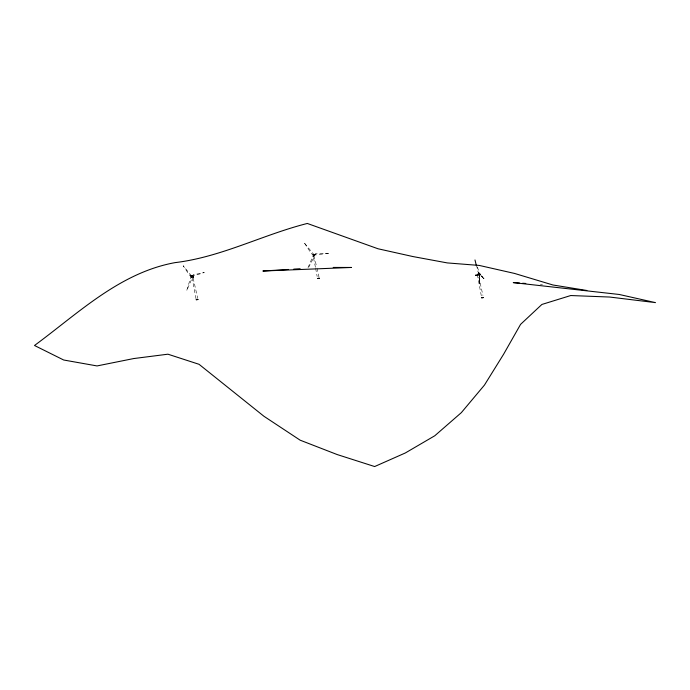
<?xml version="1.0" encoding="UTF-8"?>
<svg xmlns="http://www.w3.org/2000/svg" width="690" height="690" viewBox="0 0 690 690"><rect width="100%" height="100%" fill="white"/><g stroke="black" fill="none" stroke-linecap="round" stroke-linejoin="round"><path stroke-width="0.52" stroke-dasharray="3.45 2.59" d="M479.654 274.551C478.774 275.232 480.016 273.145 479.697 275.733L479.533 284.013L479.248 275.776C478.955 273.404 480.93 274.663 479.421 274.37M480.326 273.999C478.274 272.11 479.3 276.302 479.783 274.12M484.026 278.717L479.619 274.085M479.429 276.198L479.541 283.952M314.364 255.007C312.277 257.042 314.019 252.048 314.468 255.628L313.148 256.577L313.407 254.377M313.476 254.42L314.123 255.11L328.406 253.334M314.131 255.093L314.079 254.584L314.364 255.067M314.537 255.059L314.468 254.515L314.545 255.041M480.326 274.008C479.628 276.112 479.533 272.61 479.326 274.87M191.147 276.819L192.096 276.673L191.742 275.724M191.906 276.431C191.19 275.655 192.355 277.035 193.511 275.922L204.119 272.585M481.292 295.794L477.48 275.163L477.929 274.939L478.403 274.991L482.948 295.475M478.386 275.025L477.48 275.163M191.699 275.733L191.139 276.009L186.714 290.619L191.751 279.002L191.363 277.535C192.381 276.75 190.475 276.371 191.63 276.724M196.02 298.753L191.993 277.113L192.45 276.88L192.915 276.94L197.711 298.442M192.898 276.983L191.993 277.113M313.174 255.843L313.165 254.584L314.312 254.757M308.016 267.686L312.57 256.965C312.656 255.93 314.243 253.955 313.545 256.024L313.726 257.56L308.87 266.935M313.743 254.446L313.312 254.782L313.734 254.42L304.626 243.303M315.434 267.263L313.139 256.033L313.812 255.705L316.762 267.039M314.243 255.774L313.338 255.964M191.087 276.25C191.76 275.129 191.173 277.233 190.587 275.629L189.621 275.362L183.178 265.754L191.501 275.897M304.601 243.32L311.388 253.696L313.312 254.782M313.846 255.309L313.355 255.084M193.321 274.956L192.389 275.767L193.666 274.749L204.369 272.481M193.26 275.025L191.147 276.026L191.32 276.871L193.907 277.225L192.441 275.681L191.147 276.026M315.675 253.903L314.925 254.489L316.055 253.765L328.518 253.316M479.438 273.404L479.171 273.421M477.377 266.927L479.61 273.757L475.289 274.801L478.895 273.671L479.343 274.758L478.8 275.155L475.427 275.388M315.615 253.955L314.062 254.558M479.61 274.542L479.576 274.085L480.197 274.62L479.567 274.059L480.024 274.37M479.343 274.758L475.419 275.465L475.289 274.801M191.837 275.75L190.966 275.931L191.044 276.724L193.907 277.225M191.734 275.94L192.424 275.724L192.665 276.811L191.553 277.225L191.32 276.095L193.778 276.561M313.691 255.68L313.2 255.447L314.468 255.628L313.01 255.912L313.148 256.577M540.365 284.461L542.452 284.599M479.61 273.757C477.29 273.188 477.739 267.867 476.548 266.219M483.949 278.726L479.015 273.68M475.505 275.086L475.591 275.517M192.07 275.914L192.07 276.25M480.387 274.801L483.966 278.579M478.325 272.481L478.843 273.111L478.377 272.533M313.778 257.154L313.476 255.938L313.752 257.068M316.986 268.065L319.039 277.285M478.895 273.671L479.058 274.517M475.514 274.991L475.643 275.655M314.131 254.42L314.304 255.266M313.916 256.456L314.243 254.506L312.941 254.722L313.01 255.912M193.114 276.811L193.252 277.475M191.984 275.724L192.156 276.569M315.623 268.298L317.159 276.535M479.257 275.586L479.214 275.034L479.257 275.526M479.671 275.595L479.705 275.051L479.671 275.534M190.854 275.793L191.268 275.603L190.845 275.802M313.079 254.394L313.484 254.127L313.07 254.403M193.381 276.845L193.321 277.328L193.381 276.845M193.7 276.724L193.64 277.207L193.7 276.724M191.035 276.975L191.51 277.121L191.026 276.966M478.567 274.034L478.196 273.706L478.8 275.155L478.567 274.034"/><path stroke-width="1.03" d="M474.987 259.957L476.281 265.236M288.437 269.454L262.881 271.023L351.391 267.461L333.21 267.435M293.759 269.126L300.141 268.729M519.527 283.029L513.274 282.607L619.232 294.475L655.5 302.625L609.675 297.036L570.742 295.536L541.883 304.454L520.579 324.36L503.605 354.237L484.449 385.089L461.343 412.637L434.769 435.77L405.315 452.976L374.653 466.543L337.177 454.555L300.159 440.186L263.925 416.26L199.048 364.303L167.929 354.194L133.739 358.55L97.031 365.933L63.687 360.007L34.5 345.492C78.194 313.329 119.646 272.748 175.036 262.631C221.249 257.103 262.631 234.755 307.317 223.457L377.991 248.762L412.896 256.551L447.293 262.916L479.283 265.434L514.576 273.447L552.923 284.987L586.854 290.49M522.649 283.245L525.78 283.461M481.689 297.778L483.405 297.519L481.689 297.778M196.236 299.71L197.944 299.469L196.236 299.71M317.581 278.519L319.272 278.312L317.581 278.519"/></g></svg>
